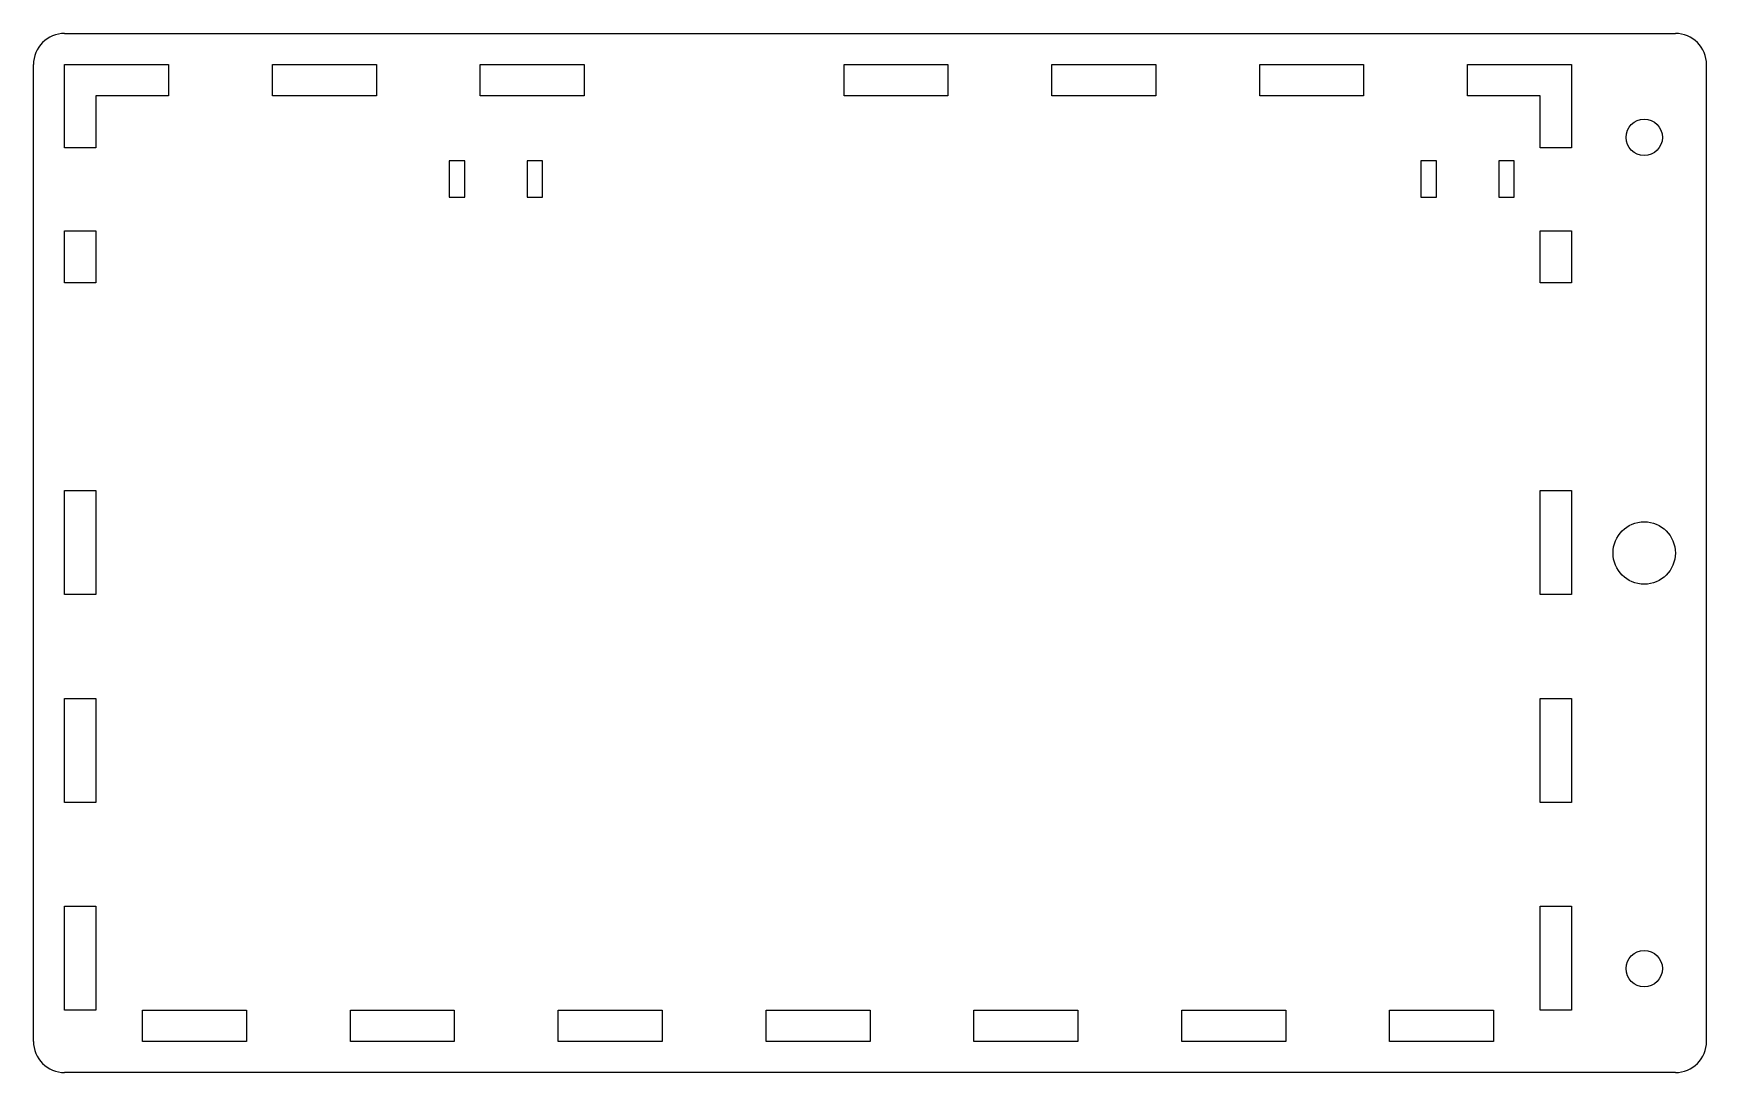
# Model space of a CAD drawing. Header units: millimetres. Extents: x 0 to 161, y 0 to 100.
import ezdxf

# ---------------------------------------------------------------- set-up
doc = ezdxf.new("R2010")
doc.units = ezdxf.units.MM

msp = doc.modelspace()

# ---------------------------------------------------------------- linework, layer by layer
at = {"color": 7, "linetype": 'Continuous', "lineweight": 25}
for p, q in [((3, 100), (158, 100)), ((0, 3), (0, 97)), ((3, 89), (3, 97)), ((3, 97), (13, 97)), ((13, 97), (13, 94)), ((23, 94), (23, 97)), ((23, 97), (33, 97)), ((33, 97), (33, 94)), ((43, 94), (43, 97)), ((43, 97), (53, 97)), ((53, 97), (53, 94)), ((78, 94), (78, 97)), ((78, 97), (88, 97)), ((88, 97), (88, 94)), ((98, 94), (98, 97)), ((98, 97), (108, 97)), ((108, 97), (108, 94)), ((118, 94), (118, 97)), ((118, 97), (128, 97)), ((128, 97), (128, 94)), ((138, 94), (138, 97)), ((138, 97), (148, 97)), ((148, 97), (148, 89)), ((161, 3), (161, 97)), ((13, 94), (6, 94)), ((6, 94), (6, 89)), ((33, 94), (23, 94)), ((53, 94), (43, 94)), ((88, 94), (78, 94)), ((108, 94), (98, 94)), ((128, 94), (118, 94)), ((145, 94), (138, 94)), ((145, 89), (145, 94)), ((6, 89), (3, 89)), ((148, 89), (145, 89)), ((41.5, 87.75), (40, 87.75)), ((40, 87.75), (40, 84.25)), ((41.5, 84.25), (41.5, 87.75)), ((49, 87.75), (47.5, 87.75)), ((47.5, 87.75), (47.5, 84.25)), ((49, 84.25), (49, 87.75)), ((135, 87.75), (133.5, 87.75)), ((133.5, 87.75), (133.5, 84.25)), ((135, 84.25), (135, 87.75)), ((142.5, 87.75), (141, 87.75)), ((141, 87.75), (141, 84.25)), ((142.5, 84.25), (142.5, 87.75)), ((40, 84.25), (41.5, 84.25)), ((47.5, 84.25), (49, 84.25)), ((133.5, 84.25), (135, 84.25)), ((141, 84.25), (142.5, 84.25)), ((3, 81), (6, 81)), ((3, 76), (3, 81)), ((6, 81), (6, 76)), ((145, 81), (148, 81)), ((145, 76), (145, 81)), ((148, 81), (148, 76)), ((6, 76), (3, 76)), ((148, 76), (145, 76)), ((3, 56), (6, 56)), ((3, 46), (3, 56)), ((6, 56), (6, 46)), ((145, 56), (148, 56)), ((145, 46), (145, 56)), ((148, 56), (148, 46)), ((6, 46), (3, 46)), ((148, 46), (145, 46)), ((3, 36), (6, 36)), ((3, 26), (3, 36)), ((6, 36), (6, 26)), ((145, 36), (148, 36)), ((145, 26), (145, 36)), ((148, 36), (148, 26)), ((6, 26), (3, 26)), ((148, 26), (145, 26)), ((3, 16), (6, 16)), ((3, 6), (3, 16)), ((6, 16), (6, 6)), ((145, 16), (148, 16)), ((145, 6), (145, 16)), ((148, 16), (148, 6)), ((6, 6), (3, 6)), ((10.5, 6), (20.5, 6)), ((10.5, 3), (10.5, 6)), ((20.5, 6), (20.5, 3)), ((30.5, 6), (40.5, 6)), ((30.5, 3), (30.5, 6)), ((40.5, 6), (40.5, 3)), ((50.5, 6), (60.5, 6)), ((50.5, 3), (50.5, 6)), ((60.5, 6), (60.5, 3)), ((70.5, 6), (80.5, 6)), ((70.5, 3), (70.5, 6)), ((80.5, 6), (80.5, 3)), ((90.5, 6), (100.5, 6)), ((90.5, 3), (90.5, 6)), ((100.5, 6), (100.5, 3)), ((110.5, 6), (120.5, 6)), ((110.5, 3), (110.5, 6)), ((120.5, 6), (120.5, 3)), ((130.5, 6), (140.5, 6)), ((130.5, 3), (130.5, 6)), ((140.5, 6), (140.5, 3)), ((148, 6), (145, 6)), ((20.5, 3), (10.5, 3)), ((40.5, 3), (30.5, 3)), ((60.5, 3), (50.5, 3)), ((80.5, 3), (70.5, 3)), ((100.5, 3), (90.5, 3)), ((120.5, 3), (110.5, 3)), ((140.5, 3), (130.5, 3)), ((158, 0), (3, 0))]:
    msp.add_line(p, q, dxfattribs=at)
for centre, radius in [((155, 90), 1.75), ((155, 50), 3), ((155, 10), 1.75)]:
    msp.add_circle(centre, radius, dxfattribs=at)
for centre, start, end in [((3, 97), 90, 180), ((158, 97), 0, 90), ((3, 3), 180, 270), ((158, 3), 270, 0)]:
    msp.add_arc(centre, 3, start, end, dxfattribs=at)

doc.saveas('drawing.dxf')
